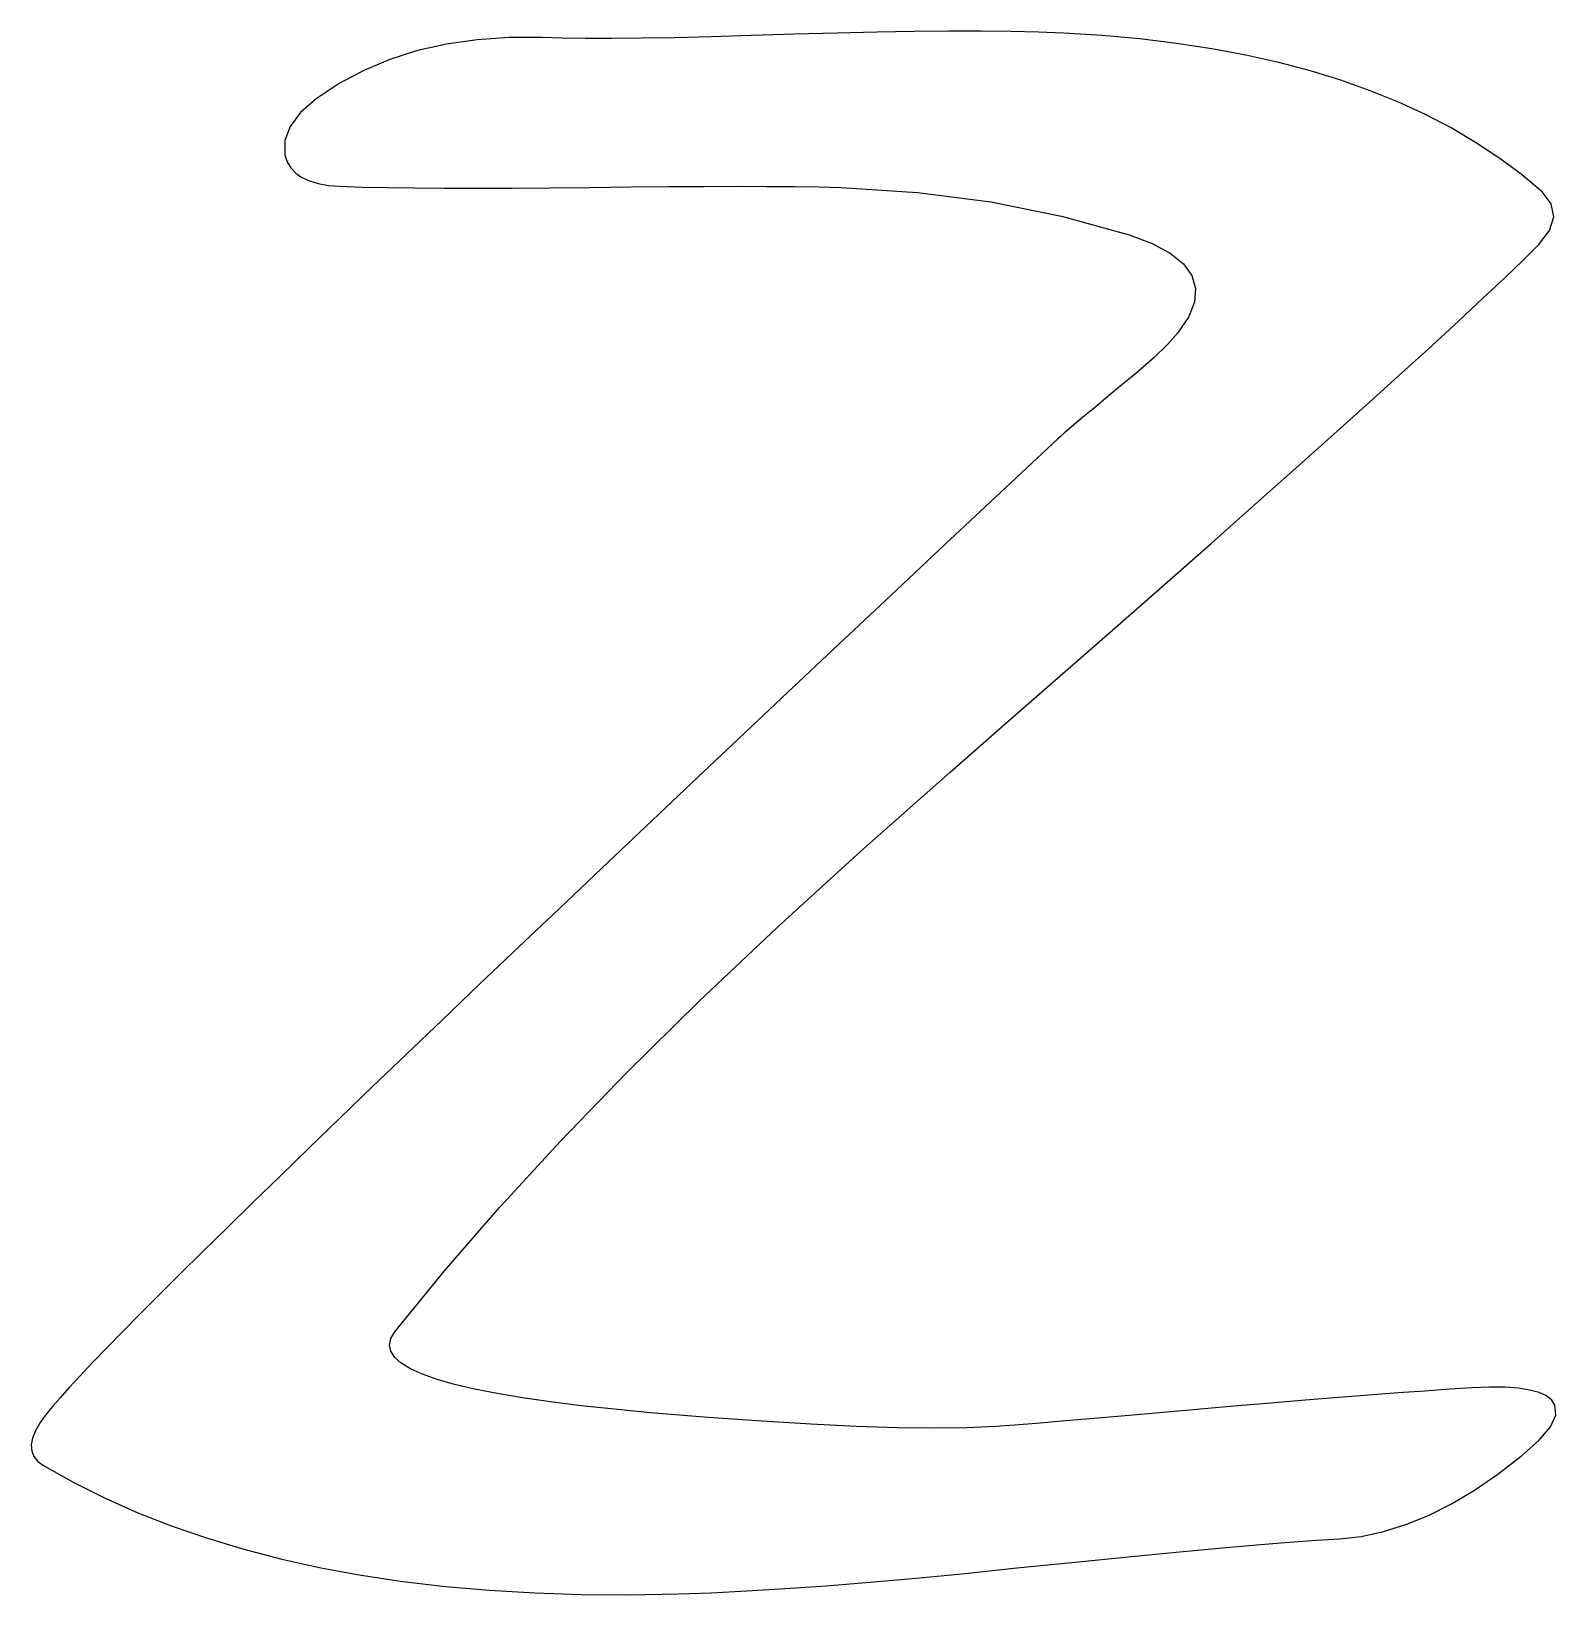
# Model space of a CAD drawing. Extents: x 0 to 19.6, y -0.3 to 19.9.
import ezdxf

# ---------------------------------------------------------------- set-up
doc = ezdxf.new("R2010")
doc.units = 0
doc.layers.get('0').update_dxf_attribs({"linetype": 'CONTINUOUS'})

msp = doc.modelspace()

# ---------------------------------------------------------------- linework, layer by layer
at = {"color": 0}
for p, q in [((5.74, 19.749), (5.346, 19.692)), ((6.152, 19.778), (5.74, 19.749)), ((6.583, 19.778), (6.152, 19.778)), ((6.835, 19.769), (6.583, 19.778)), ((7.13, 19.765), (6.835, 19.769)), ((7.47, 19.764), (7.13, 19.765)), ((7.854, 19.767), (7.47, 19.764)), ((8.283, 19.775), (7.854, 19.767)), ((8.755, 19.786), (8.283, 19.775)), ((9.272, 19.801), (8.755, 19.786)), ((9.833, 19.819), (9.272, 19.801)), ((10.377, 19.835), (9.833, 19.819)), ((10.888, 19.846), (10.377, 19.835)), ((11.368, 19.854), (10.888, 19.846)), ((11.816, 19.858), (11.368, 19.854)), ((12.232, 19.858), (11.816, 19.858)), ((12.617, 19.853), (12.232, 19.858)), ((12.97, 19.845), (12.617, 19.853)), ((13.292, 19.833), (12.97, 19.845)), ((13.793, 19.803), (13.292, 19.833)), ((14.278, 19.759), (13.793, 19.803)), ((14.748, 19.702), (14.278, 19.759)), ((4.972, 19.608), (4.617, 19.495)), ((5.346, 19.692), (4.972, 19.608)), ((15.203, 19.633), (14.748, 19.702)), ((15.642, 19.55), (15.203, 19.633)), ((16.066, 19.455), (15.642, 19.55)), ((4.281, 19.353), (3.964, 19.184)), ((4.617, 19.495), (4.281, 19.353)), ((16.475, 19.347), (16.066, 19.455)), ((16.868, 19.226), (16.475, 19.347)), ((3.964, 19.184), (3.667, 18.986)), ((17.246, 19.092), (16.868, 19.226)), ((3.667, 18.986), (3.464, 18.811)), ((17.608, 18.945), (17.246, 19.092)), ((17.955, 18.785), (17.608, 18.945)), ((3.464, 18.811), (3.33, 18.632)), ((18.286, 18.612), (17.955, 18.785)), ((3.33, 18.632), (3.263, 18.45)), ((18.602, 18.426), (18.286, 18.612)), ((3.263, 18.45), (3.264, 18.264)), ((18.903, 18.228), (18.602, 18.426)), ((3.264, 18.264), (3.293, 18.176)), ((3.293, 18.176), (3.339, 18.098)), ((19.189, 18.016), (18.903, 18.228)), ((3.339, 18.098), (3.403, 18.032)), ((3.403, 18.032), (3.483, 17.976)), ((3.483, 17.976), (3.58, 17.931)), ((3.58, 17.931), (3.694, 17.897)), ((19.458, 17.792), (19.189, 18.016)), ((3.694, 17.897), (3.824, 17.873)), ((3.824, 17.873), (3.972, 17.861)), ((3.972, 17.861), (4.26, 17.852)), ((4.26, 17.852), (4.58, 17.845)), ((4.58, 17.845), (4.933, 17.84)), ((4.933, 17.84), (5.319, 17.837)), ((5.319, 17.837), (5.739, 17.836)), ((5.739, 17.836), (6.191, 17.838)), ((6.191, 17.838), (6.676, 17.841)), ((6.676, 17.841), (7.194, 17.847)), ((7.194, 17.847), (7.719, 17.853)), ((7.719, 17.853), (8.209, 17.858)), ((8.209, 17.858), (8.665, 17.86)), ((8.665, 17.86), (9.087, 17.861)), ((9.087, 17.861), (9.474, 17.86)), ((9.474, 17.86), (9.827, 17.858)), ((9.827, 17.858), (10.146, 17.853)), ((10.146, 17.853), (10.431, 17.847)), ((10.431, 17.847), (11.412, 17.783)), ((11.412, 17.783), (12.358, 17.66)), ((19.575, 17.635), (19.458, 17.792)), ((12.358, 17.66), (13.267, 17.477)), ((19.608, 17.469), (19.575, 17.635)), ((13.267, 17.477), (14.139, 17.236)), ((19.555, 17.294), (19.608, 17.469)), ((14.139, 17.236), (14.434, 17.125)), ((14.434, 17.125), (14.668, 17.001)), ((19.417, 17.111), (19.555, 17.294)), ((14.668, 17.001), (14.839, 16.863)), ((19.213, 16.91), (19.417, 17.111)), ((14.839, 16.863), (14.948, 16.712)), ((14.948, 16.712), (14.995, 16.547)), ((18.973, 16.68), (19.213, 16.91)), ((14.995, 16.547), (14.98, 16.369)), ((18.697, 16.42), (18.973, 16.68)), ((14.98, 16.369), (14.903, 16.177)), ((18.385, 16.129), (18.697, 16.42)), ((14.903, 16.177), (14.764, 15.972)), ((18.038, 15.809), (18.385, 16.129)), ((14.764, 15.972), (14.633, 15.824)), ((14.633, 15.824), (14.462, 15.656)), ((17.654, 15.459), (18.038, 15.809)), ((14.462, 15.656), (14.251, 15.47)), ((14.251, 15.47), (14, 15.264)), ((17.234, 15.08), (17.654, 15.459)), ((13.836, 15.129), (13.691, 15.01)), ((14, 15.264), (13.836, 15.129)), ((13.565, 14.905), (13.458, 14.816)), ((13.691, 15.01), (13.565, 14.905)), ((16.778, 14.67), (17.234, 15.08)), ((13.371, 14.742), (13.302, 14.683)), ((13.458, 14.816), (13.371, 14.742)), ((13.222, 14.611), (12.484, 13.919)), ((13.253, 14.64), (13.222, 14.611)), ((13.302, 14.683), (13.253, 14.64)), ((16.286, 14.231), (16.778, 14.67)), ((15.758, 13.762), (16.286, 14.231)), ((12.484, 13.919), (11.767, 13.247)), ((15.194, 13.262), (15.758, 13.762)), ((11.767, 13.247), (11.071, 12.594)), ((14.594, 12.734), (15.194, 13.262)), ((13.958, 12.175), (14.594, 12.734)), ((11.071, 12.594), (10.397, 11.96)), ((13.286, 11.586), (13.958, 12.175)), ((10.397, 11.96), (9.744, 11.346)), ((12.578, 10.968), (13.286, 11.586)), ((9.744, 11.346), (9.112, 10.75)), ((11.833, 10.319), (12.578, 10.968)), ((9.112, 10.75), (8.502, 10.175)), ((10.682, 9.301), (11.833, 10.319)), ((8.502, 10.175), (7.913, 9.618)), ((7.913, 9.618), (7.346, 9.081)), ((9.605, 8.317), (10.682, 9.301)), ((7.346, 9.081), (6.8, 8.563)), ((6.8, 8.563), (6.275, 8.064)), ((8.601, 7.366), (9.605, 8.317)), ((6.275, 8.064), (5.772, 7.585)), ((5.772, 7.585), (5.29, 7.125)), ((7.67, 6.448), (8.601, 7.366)), ((5.29, 7.125), (4.829, 6.684)), ((4.829, 6.684), (4.39, 6.263)), ((6.813, 5.564), (7.67, 6.448)), ((4.39, 6.263), (3.972, 5.861)), ((3.972, 5.861), (3.576, 5.478)), ((3.576, 5.478), (3.201, 5.115)), ((6.029, 4.713), (6.813, 5.564)), ((3.201, 5.115), (2.847, 4.771)), ((2.847, 4.771), (2.515, 4.446)), ((5.318, 3.895), (6.029, 4.713)), ((2.515, 4.446), (2.204, 4.141)), ((2.204, 4.141), (1.914, 3.855)), ((1.914, 3.855), (1.646, 3.588)), ((4.681, 3.111), (5.318, 3.895)), ((1.646, 3.588), (1.399, 3.34)), ((1.399, 3.34), (1.174, 3.112)), ((1.174, 3.112), (0.97, 2.903)), ((4.61, 2.94), (4.628, 3.024)), ((4.628, 3.024), (4.681, 3.111)), ((0.97, 2.903), (0.787, 2.714)), ((4.627, 2.859), (4.61, 2.94)), ((4.678, 2.78), (4.627, 2.859)), ((0.787, 2.714), (0.626, 2.543)), ((4.763, 2.705), (4.678, 2.78)), ((4.883, 2.633), (4.763, 2.705)), ((5.037, 2.563), (4.883, 2.633)), ((0.626, 2.543), (0.486, 2.392)), ((5.226, 2.497), (5.037, 2.563)), ((5.449, 2.433), (5.226, 2.497)), ((5.706, 2.372), (5.449, 2.433)), ((0.367, 2.261), (0.27, 2.149)), ((0.486, 2.392), (0.367, 2.261)), ((5.998, 2.314), (5.706, 2.372)), ((6.324, 2.26), (5.998, 2.314)), ((6.684, 2.208), (6.324, 2.26)), ((16.412, 2.23), (15.963, 2.193)), ((16.836, 2.264), (16.412, 2.23)), ((17.233, 2.295), (16.836, 2.264)), ((17.603, 2.323), (17.233, 2.295)), ((17.947, 2.348), (17.603, 2.323)), ((18.265, 2.37), (17.947, 2.348)), ((18.556, 2.389), (18.265, 2.37)), ((18.782, 2.398), (18.556, 2.389)), ((18.982, 2.396), (18.782, 2.398)), ((19.155, 2.384), (18.982, 2.396)), ((19.302, 2.361), (19.155, 2.384)), ((19.422, 2.328), (19.302, 2.361)), ((19.517, 2.285), (19.422, 2.328)), ((19.584, 2.231), (19.517, 2.285)), ((19.625, 2.167), (19.584, 2.231)), ((0.194, 2.056), (0.112, 1.942)), ((0.27, 2.149), (0.194, 2.056)), ((7.079, 2.159), (6.684, 2.208)), ((7.508, 2.113), (7.079, 2.159)), ((7.972, 2.069), (7.508, 2.113)), ((8.716, 2.009), (7.972, 2.069)), ((14.039, 2.025), (13.635, 1.99)), ((14.482, 2.063), (14.039, 2.025)), ((14.964, 2.106), (14.482, 2.063)), ((15.486, 2.153), (14.964, 2.106)), ((15.963, 2.193), (15.486, 2.153)), ((19.566, 1.885), (19.635, 2.037)), ((19.635, 2.037), (19.625, 2.167)), ((0.051, 1.837), (0.013, 1.74)), ((0.112, 1.942), (0.051, 1.837)), ((9.406, 1.959), (8.716, 2.009)), ((10.043, 1.92), (9.406, 1.959)), ((10.625, 1.892), (10.043, 1.92)), ((11.154, 1.875), (10.625, 1.892)), ((11.629, 1.869), (11.154, 1.875)), ((12.05, 1.873), (11.629, 1.869)), ((12.417, 1.889), (12.05, 1.873)), ((12.662, 1.908), (12.417, 1.889)), ((12.947, 1.931), (12.662, 1.908)), ((13.271, 1.959), (12.947, 1.931)), ((13.635, 1.99), (13.271, 1.959)), ((19.419, 1.711), (19.566, 1.885)), ((0.013, 1.74), (-0.003, 1.653)), ((-0.003, 1.653), (0.002, 1.574)), ((19.194, 1.514), (19.419, 1.711)), ((0.002, 1.574), (0.03, 1.503)), ((0.03, 1.503), (0.081, 1.442)), ((0.081, 1.442), (0.153, 1.389)), ((18.89, 1.278), (19.194, 1.514)), ((0.153, 1.389), (0.543, 1.171)), ((18.589, 1.072), (18.89, 1.278)), ((0.543, 1.171), (0.949, 0.968)), ((18.291, 0.895), (18.589, 1.072)), ((0.949, 0.968), (1.371, 0.781)), ((17.997, 0.747), (18.291, 0.895)), ((1.371, 0.781), (1.81, 0.609)), ((1.81, 0.609), (2.265, 0.452)), ((17.416, 0.537), (17.705, 0.627)), ((17.705, 0.627), (17.997, 0.747)), ((2.265, 0.452), (2.735, 0.31)), ((16.202, 0.4), (16.558, 0.426)), ((16.558, 0.426), (16.847, 0.444)), ((16.847, 0.444), (17.13, 0.476)), ((17.13, 0.476), (17.416, 0.537)), ((2.735, 0.31), (3.223, 0.184)), ((13.443, 0.145), (14.126, 0.213)), ((14.126, 0.213), (14.743, 0.272)), ((14.743, 0.272), (15.295, 0.323)), ((15.295, 0.323), (15.781, 0.366)), ((15.781, 0.366), (16.202, 0.4)), ((3.223, 0.184), (3.726, 0.073)), ((3.726, 0.073), (4.245, -0.023)), ((11.396, -0.061), (12.028, 0)), ((12.028, 0), (12.694, 0.069)), ((12.694, 0.069), (13.443, 0.145)), ((4.245, -0.023), (4.781, -0.103)), ((4.781, -0.103), (5.332, -0.168)), ((5.332, -0.168), (5.9, -0.218)), ((9.215, -0.227), (9.708, -0.197)), ((9.708, -0.197), (10.236, -0.16)), ((10.236, -0.16), (10.799, -0.114)), ((10.799, -0.114), (11.396, -0.061)), ((5.9, -0.218), (6.484, -0.252)), ((6.484, -0.252), (7.084, -0.271)), ((7.084, -0.271), (7.701, -0.275)), ((7.701, -0.275), (8.333, -0.264)), ((8.333, -0.264), (8.757, -0.25)), ((8.757, -0.25), (9.215, -0.227))]:
    msp.add_line(p, q, dxfattribs=at)

doc.saveas('drawing.dxf')
